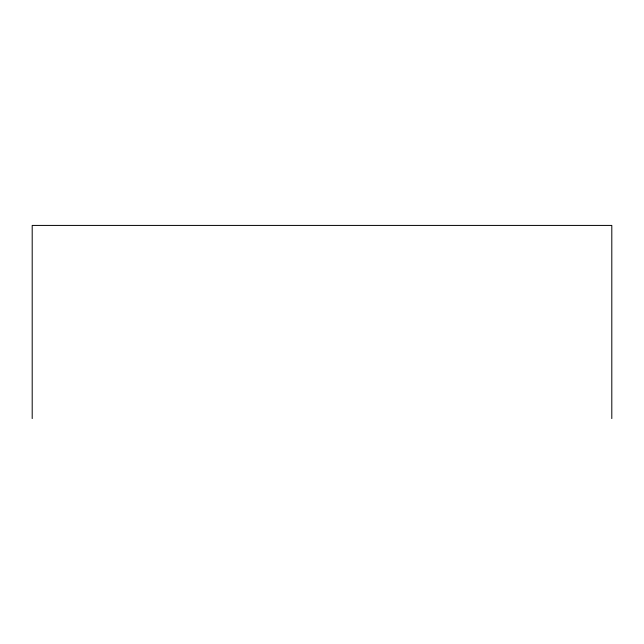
<?xml version="1.0" encoding="UTF-8"?>
<svg xmlns="http://www.w3.org/2000/svg" width="644" height="644" viewBox="0 0 644 644"><rect width="100%" height="100%" fill="white"/><g stroke="black" fill="none" stroke-linecap="round" stroke-linejoin="round"><path stroke-width="0.97" d="M611.8 418.576L611.8 225.424L32.2 225.424L32.2 418.576"/></g></svg>
